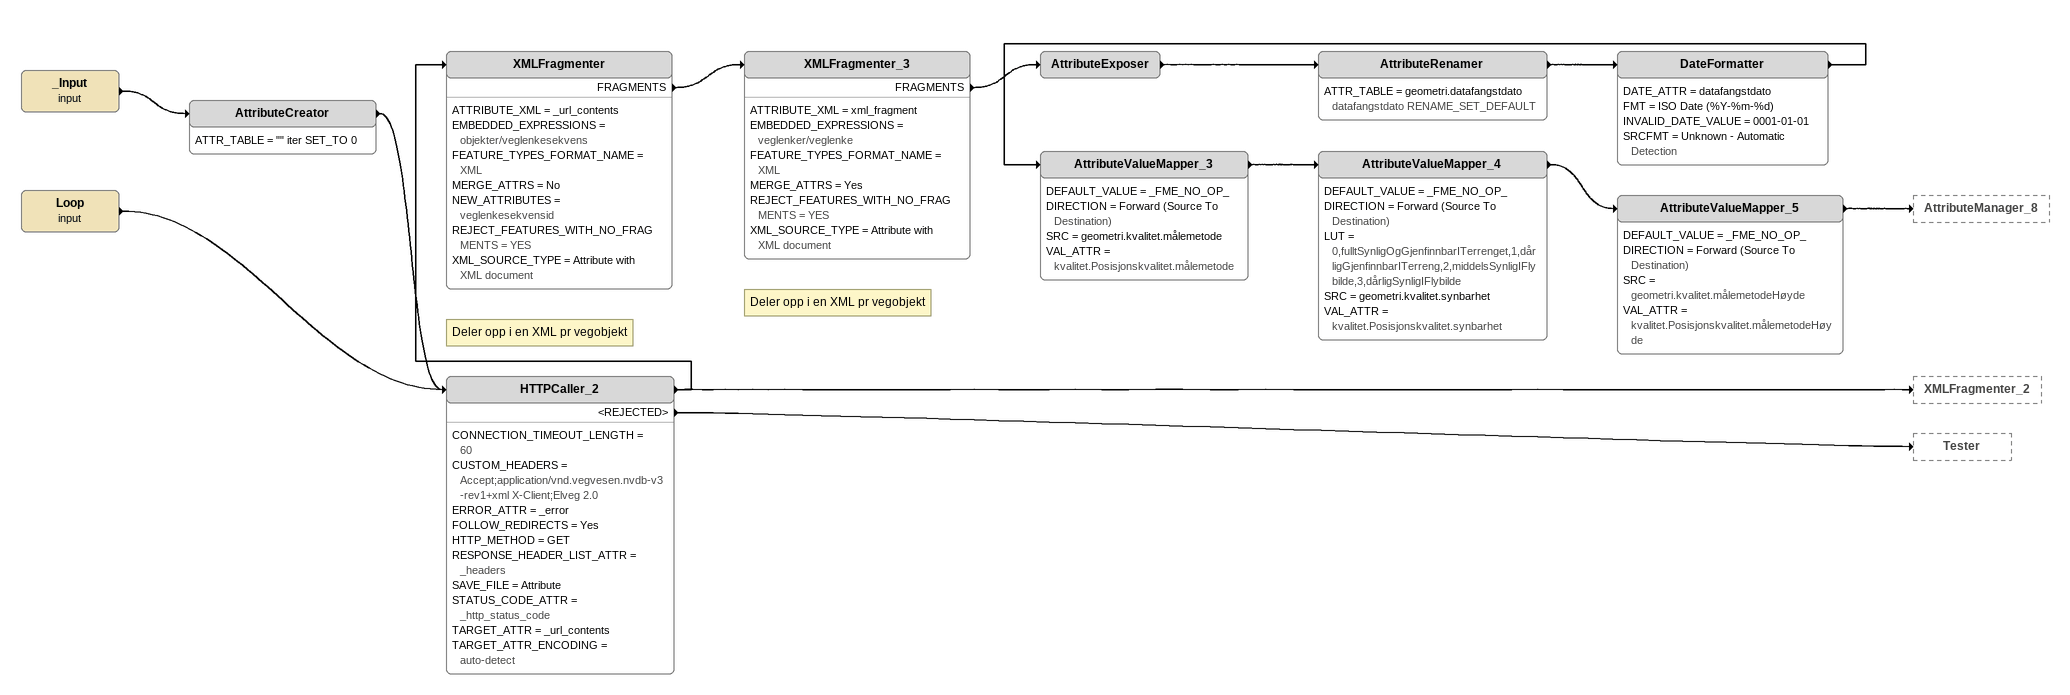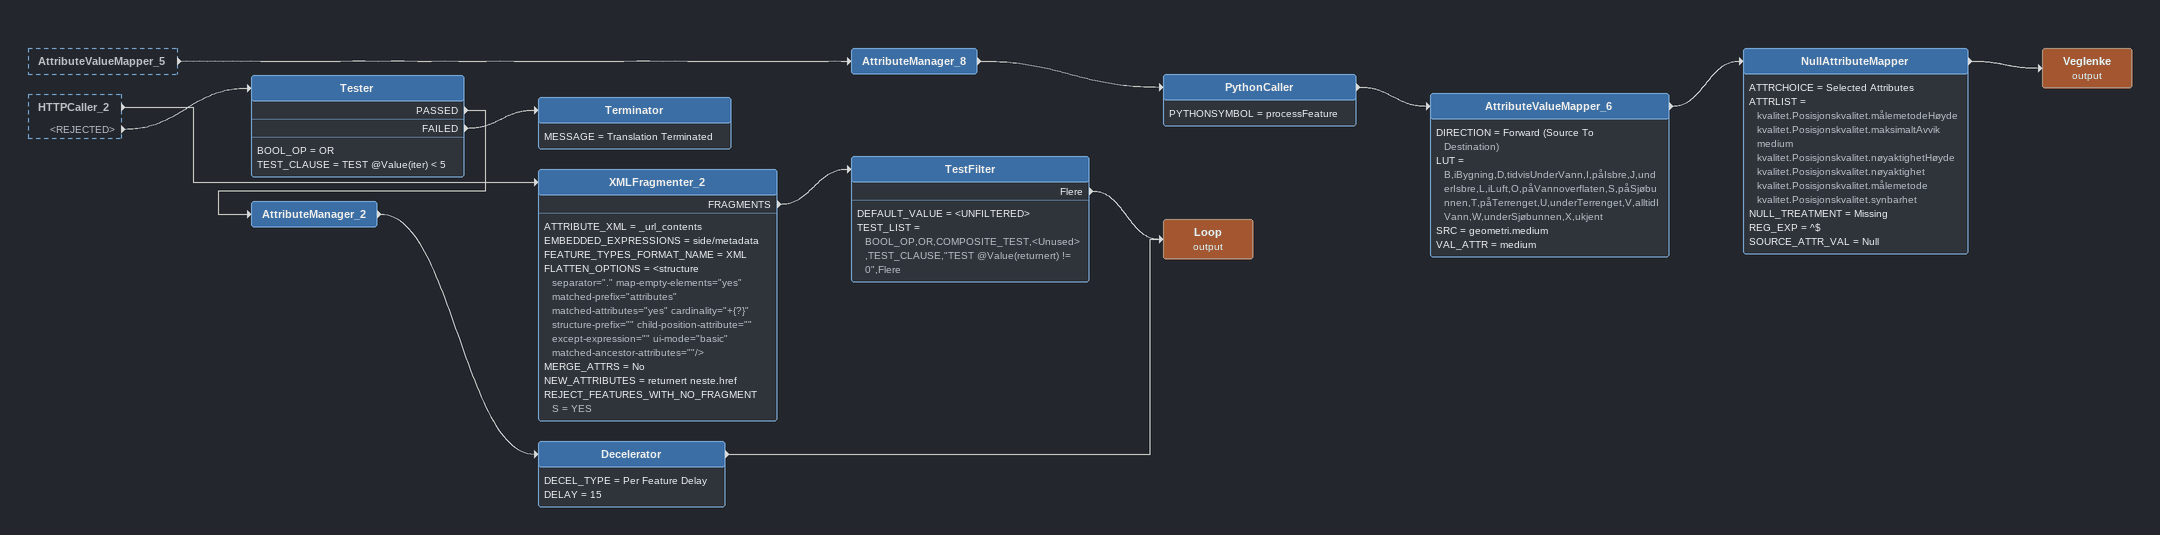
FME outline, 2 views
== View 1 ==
_Input (input)
    -> AttributeCreator
AttributeCreator
    ATTR_TABLE = "" iter SET_TO 0
    -> HTTPCaller_2
Loop (input)
    -> HTTPCaller_2
HTTPCaller_2
    CONNECTION_TIMEOUT_LENGTH = 60
    CUSTOM_HEADERS = Accept;application/vnd.vegvesen.nvdb-v3-rev1+xml X-Client;Elveg 2.0
    ERROR_ATTR = _error
    FOLLOW_REDIRECTS = Yes
    HTTP_METHOD = GET
    RESPONSE_HEADER_LIST_ATTR = _headers
    SAVE_FILE = Attribute
    STATUS_CODE_ATTR = _http_status_code
    TARGET_ATTR = _url_contents
    TARGET_ATTR_ENCODING = auto-detect
    -> XMLFragmenter_2
    -> XMLFragmenter
    <REJECTED> -> Tester
Note: Deler opp i en XML pr vegobjekt
XMLFragmenter
    ATTRIBUTE_XML = _url_contents
    EMBEDDED_EXPRESSIONS = objekter/veglenkesekvens
    FEATURE_TYPES_FORMAT_NAME = XML
    MERGE_ATTRS = No
    NEW_ATTRIBUTES = veglenkesekvensid
    REJECT_FEATURES_WITH_NO_FRAGMENTS = YES
    XML_SOURCE_TYPE = Attribute with XML document
    FRAGMENTS -> XMLFragmenter_3
Note: Deler opp i en XML pr vegobjekt
XMLFragmenter_3
    ATTRIBUTE_XML = xml_fragment
    EMBEDDED_EXPRESSIONS = veglenker/veglenke
    FEATURE_TYPES_FORMAT_NAME = XML
    MERGE_ATTRS = Yes
    REJECT_FEATURES_WITH_NO_FRAGMENTS = YES
    XML_SOURCE_TYPE = Attribute with XML document
    FRAGMENTS -> AttributeExposer
AttributeExposer
    -> AttributeRenamer
AttributeRenamer
    ATTR_TABLE = geometri.datafangstdato datafangstdato RENAME_SET_DEFAULT
    -> DateFormatter
DateFormatter
    DATE_ATTR = datafangstdato
    FMT = ISO Date (%Y-%m-%d)
    INVALID_DATE_VALUE = 0001-01-01
    SRCFMT = Unknown - Automatic Detection
    -> AttributeValueMapper_3
AttributeValueMapper_3
    DEFAULT_VALUE = _FME_NO_OP_
    DIRECTION = Forward (Source To Destination)
    SRC = geometri.kvalitet.målemetode
    VAL_ATTR = kvalitet.Posisjonskvalitet.målemetode
    -> AttributeValueMapper_4
AttributeValueMapper_4
    DEFAULT_VALUE = _FME_NO_OP_
    DIRECTION = Forward (Source To Destination)
    LUT = 0,fulltSynligOgGjenfinnbarITerrenget,1,dårligGjenfinnbarITerreng,2,middelsSynligIFlybilde,3,dårligSynligIFlybilde
    SRC = geometri.kvalitet.synbarhet
    VAL_ATTR = kvalitet.Posisjonskvalitet.synbarhet
    -> AttributeValueMapper_5
AttributeValueMapper_5
    DEFAULT_VALUE = _FME_NO_OP_
    DIRECTION = Forward (Source To Destination)
    SRC = geometri.kvalitet.målemetodeHøyde
    VAL_ATTR = kvalitet.Posisjonskvalitet.målemetodeHøyde
    -> AttributeManager_8

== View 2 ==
AttributeValueMapper_5 [outside]
    -> AttributeManager_8
HTTPCaller_2 [outside]
    -> XMLFragmenter_2
    <REJECTED> -> Tester
AttributeManager_8
    -> PythonCaller
PythonCaller
    PYTHONSYMBOL = processFeature
    -> AttributeValueMapper_6
AttributeValueMapper_6
    DIRECTION = Forward (Source To Destination)
    LUT = B,iBygning,D,tidvisUnderVann,I,påIsbre,J,underIsbre,L,iLuft,O,påVannoverflaten,S,påSjøbunnen,T,påTerrenget,U,underTerrenget,V,alltidIVann,W,underSjøbunnen,X,ukjent
    SRC = geometri.medium
    VAL_ATTR = medium
    -> NullAttributeMapper
NullAttributeMapper
    ATTRCHOICE = Selected Attributes
    ATTRLIST = kvalitet.Posisjonskvalitet.målemetodeHøyde kvalitet.Posisjonskvalitet.maksimaltAvvik medium kvalitet.Posisjonskvalitet.nøyaktighetHøyde kvalitet.Posisjonskvalitet.nøyaktighet kvalitet.Posisjonskvalitet.målemetode kvalitet.Posisjonskvalitet.synbarhet
    NULL_TREATMENT = Missing
    REG_EXP = ^$
    SOURCE_ATTR_VAL = Null
    -> Veglenke (output)
Veglenke (output)
Tester
    BOOL_OP = OR
    TEST_CLAUSE = TEST @Value(iter) < 5
    PASSED -> AttributeManager_2
    FAILED -> Terminator
Terminator
    MESSAGE = Translation Terminated
AttributeManager_2
    -> Decelerator
Decelerator
    DECEL_TYPE = Per Feature Delay
    DELAY = 15
    -> Loop (output)
XMLFragmenter_2
    ATTRIBUTE_XML = _url_contents
    EMBEDDED_EXPRESSIONS = side/metadata
    FEATURE_TYPES_FORMAT_NAME = XML
    FLATTEN_OPTIONS = <structure separator="." map-empty-elements="yes" matched-prefix="attributes" matched-attributes="yes" cardinality="+{?}" structure-prefix="" child-position-attribute="" except-expression="" ui-mode="basic" matched-ancestor-attributes=""/>
    MERGE_ATTRS = No
    NEW_ATTRIBUTES = returnert neste.href
    REJECT_FEATURES_WITH_NO_FRAGMENTS = YES
    FRAGMENTS -> TestFilter
TestFilter
    DEFAULT_VALUE = <UNFILTERED>
    TEST_LIST = BOOL_OP,OR,COMPOSITE_TEST,<Unused>,TEST_CLAUSE,"TEST @Value(returnert) != 0",Flere
    Flere -> Loop (output)
Loop (output)
